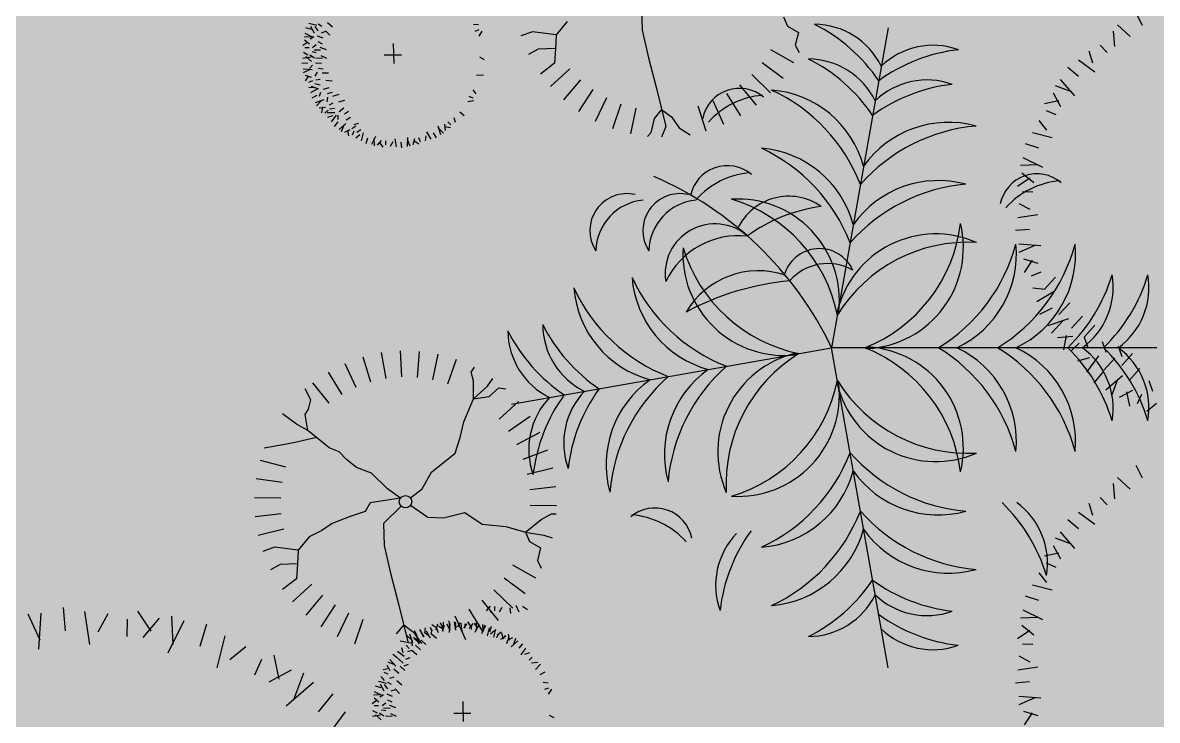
# Model space of a CAD drawing. Header units: millimetres. Extents: x 216896 to 446004, y 63591 to 243769.
# Drawn here: x 309785 to 312055, y 193109 to 194505 of the extents above; entities that cross this region are included whole.
import ezdxf

# ---------------------------------------------------------------- set-up
doc = ezdxf.new("R2010")
doc.units = ezdxf.units.MM
for name, color, linetype, true_color in [('green', 7, 'Continuous', 0x45e718), ('shadov', 7, 'Continuous', 0x2a3c34), ('trees', 7, 'Continuous', 0x547000)]:
    doc.layers.add(name, color=color, linetype=linetype, true_color=true_color)

msp = doc.modelspace()

# ---------------------------------------------------------------- hatches: boundary and pattern name
at = {"layer": 'shadov', "ltscale": 0.1}
h = msp.add_hatch(dxfattribs=at)
h.set_pattern_fill('DOTS', color=256, scale=0.001)
h.paths.add_polyline_path([(301407.1, 217899.8), (312801.2, 225349), (312801.2, 212348), (312876.2, 207772.5), (312801.2, 178300), (309333.4, 178300), (309333.4, 168225), (331284.9, 168225), (319890.8, 160775.8), (297939.4, 160775.8), (297939.4, 170850.8), (301375.7, 173101.6)])

# ---------------------------------------------------------------- linework, layer by layer
at = {"layer": 'green'}
for p, q in [((310362.8, 194491.2), (310351.8, 194494.6)), ((310373.7, 194499.7), (310357.6, 194503.7)), ((310368.8, 194484.2), (310361.4, 194497.6)), ((310376.2, 194488.7), (310370.1, 194497.6)), ((310383.6, 194497.6), (310376.2, 194502)), ((310391, 194487.2), (310382.4, 194484.2)), ((310399.7, 194479.8), (310391, 194488.7)), ((310404.6, 194496.1), (310394.7, 194505)), ((310687, 194502.3), (310697.2, 194501.3)), ((310690.4, 194488.1), (310698.4, 194491.2)), ((310704, 194488.3), (310697.4, 194478.2)), ((311516.5, 194495.1), (311403.5, 193854.4)), ((310345.3, 194459.9), (310355.3, 194466.7)), ((310347.9, 194477), (310362.1, 194477.5)), ((310348.8, 194470.7), (310358.6, 194462.7)), ((310366.2, 194475.2), (310350.1, 194483.2)), ((310367.6, 194476.8), (310360.2, 194472.4)), ((310386.1, 194473.9), (310375, 194478.3)), ((310384.9, 194462), (310376.2, 194466.5)), ((310528.1, 194423.5), (310526.8, 194463.5)), ((310355.7, 194440.4), (310346.6, 194445.3)), ((310358, 194454.9), (310349.4, 194455)), ((310368.6, 194434), (310359.8, 194440.2)), ((310372.5, 194444.9), (310364.1, 194446.5)), ((310372.1, 194460.5), (310365, 194454.7)), ((310381.1, 194449.8), (310367.9, 194450.3)), ((310392.8, 194450.6), (310380.5, 194455.6)), ((310542.9, 194439.8), (310508.3, 194439.8)), ((310355.2, 194424.1), (310343.6, 194423.1)), ((310362, 194436.2), (310345.6, 194433.7)), ((310363.2, 194427.3), (310351.7, 194437.3)), ((310364.6, 194419.9), (310359.1, 194413.2)), ((310383, 194423.4), (310371, 194423.8)), ((310384.8, 194433.5), (310371.6, 194434)), ((310393.7, 194433.6), (310382.5, 194439)), ((310699.3, 194436.4), (310708.4, 194431.6)), ((310364.4, 194410.7), (310346.4, 194411.9)), ((310346.8, 194405.3), (310359.7, 194411.2)), ((310350.1, 194399.9), (310362.1, 194396.2)), ((310351, 194388.5), (310357.6, 194398.6)), ((310374.4, 194406.1), (310369.7, 194398.2)), ((310385.9, 194411.9), (310376.2, 194413.1)), ((310397.2, 194403.9), (310383.9, 194404.3)), ((310707.1, 194399.9), (310692.9, 194399.3)), ((310364.6, 194388.7), (310356.6, 194385.6)), ((310368, 194374.5), (310357.8, 194375.5)), ((310375.4, 194373), (310361.2, 194364.5)), ((310377.4, 194371.8), (310363.1, 194377.2)), ((310380.2, 194380), (310369.8, 194382.8)), ((310380.2, 194391.5), (310371.6, 194390.2)), ((310397.3, 194375), (310385.9, 194371.2)), ((310403.9, 194388.2), (310391.6, 194389.5)), ((310373.7, 194359.3), (310363.5, 194353.9)), ((310387.4, 194350.4), (310370.4, 194344.6)), ((310373.2, 194338.6), (310382.9, 194349.1)), ((310381.2, 194365.3), (310378.4, 194357.2)), ((310395.2, 194355.7), (310393.4, 194346.7)), ((310404, 194365.1), (310394.5, 194362.9)), ((310417.3, 194361.5), (310404.7, 194357.4)), ((310429, 194349), (310417, 194346)), ((310687.6, 194348.9), (310675.7, 194346.4)), ((310677.8, 194358.3), (310685.7, 194354.9)), ((310685.5, 194370.8), (310692, 194362.9)), ((310378.3, 194334.9), (310390.9, 194336.1)), ((310383.5, 194324.8), (310385.8, 194336.7)), ((310396, 194330.2), (310389.8, 194324.2)), ((310405.6, 194344), (310398, 194339.8)), ((310409.6, 194333.2), (310398.8, 194332.3)), ((310427.3, 194334.3), (310417.9, 194326.9)), ((310437, 194327.3), (310428.8, 194322.1)), ((310659.4, 194326.6), (310668.3, 194319.2)), ((310409.7, 194324.5), (310394.4, 194324.8)), ((310404.6, 194318.3), (310394.7, 194315.3)), ((310412, 194319.8), (310402.1, 194306.5)), ((310415.7, 194306.5), (310408.3, 194297.6)), ((310415.5, 194319.8), (310415.6, 194311.1)), ((310431.8, 194303.5), (310418.2, 194291.6)), ((310440.7, 194315.5), (310432.5, 194310.2)), ((310456.5, 194303.5), (310447.8, 194300.5)), ((310635.7, 194306.9), (310641.7, 194300.7)), ((310647.6, 194315.5), (310650.6, 194305.7)), ((310423.1, 194287.2), (310428.1, 194300.5)), ((310429.3, 194285.7), (310440.4, 194291.6)), ((310437.9, 194278.3), (310435.5, 194290.2)), ((310451.8, 194297.7), (310443.6, 194292.4)), ((310447.4, 194288.1), (310444, 194280.2)), ((310459.9, 194280.4), (310451.9, 194273.9)), ((310461.7, 194290.3), (310453.5, 194285)), ((310466.2, 194284.6), (310462.2, 194268.5)), ((310592.9, 194286.3), (310601.4, 194272.1)), ((310606.6, 194284.7), (310612, 194274.4)), ((310615.5, 194298.3), (310621.3, 194281.3)), ((310627.3, 194284.1), (310616.8, 194293.8)), ((310641.1, 194294.4), (310629.2, 194296.7)), ((310631, 194289.3), (310629.8, 194301.8)), ((310474.7, 194273.7), (310471.3, 194262.7)), ((310490.7, 194277.1), (310482.7, 194261)), ((310488.9, 194258.8), (310488.4, 194273)), ((310495.2, 194259.8), (310503.2, 194269.5)), ((310506, 194256.2), (310499.2, 194266.2)), ((310511, 194268.9), (310510.9, 194260.3)), ((310525.5, 194266.6), (310520.6, 194257.5)), ((310529.7, 194272.9), (310532.2, 194256.5)), ((310541.8, 194266.1), (310542.8, 194254.5)), ((310555.2, 194275.3), (310554, 194257.3)), ((310560.6, 194257.7), (310554.7, 194270.6)), ((310566, 194261), (310569.7, 194273.1)), ((310577.4, 194261.9), (310567.3, 194268.5)), ((310577.2, 194275.5), (310580.3, 194267.5)), ((310591.4, 194278.9), (310590.4, 194268.7)), ((310762.8, 193741.4), (311403.5, 193854.4)), ((312054.2, 193854.4), (311403.5, 193854.4)), ((311516.5, 193213.6), (311403.5, 193854.4)), ((311985.4, 193798.5), (311952.5, 193769.8)), ((310713.1, 193327.5), (310721.1, 193337.2)), ((310723.9, 193323.9), (310717.1, 193333.9)), ((310728.9, 193336.6), (310728.7, 193328)), ((310743.4, 193334.3), (310738.5, 193325.2)), ((310759.6, 193333.8), (310760.7, 193322.2)), ((310778.5, 193325.4), (310772.5, 193338.3)), ((310795.2, 193329.6), (310785.1, 193336.2)), ((310620.6, 193304.5), (310626.5, 193291.6)), ((310626, 193286.9), (310627.2, 193304.9)), ((310639.4, 193296.2), (310638.4, 193307.7)), ((310651.5, 193289.3), (310649, 193305.8)), ((310652.4, 193293.4), (310651.3, 193304.9)), ((310655.7, 193295.6), (310660.5, 193304.7)), ((310675.2, 193306), (310682, 193296)), ((310574.6, 193277.6), (310569.2, 193287.8)), ((310588.3, 193275.9), (310579.8, 193290.1)), ((310587.5, 193274.8), (310582.1, 193285)), ((310589.8, 193283.3), (310590.8, 193293.6)), ((310599.9, 193274.8), (310590.1, 193283.7)), ((310601.2, 193273.1), (310592.7, 193287.3)), ((310604, 193286.8), (310600.9, 193294.7)), ((310602.7, 193280.5), (310603.7, 193290.8)), ((310603.8, 193300.4), (310613.9, 193293.7)), ((310615.2, 193301.2), (310611.5, 193289.2)), ((310617, 193284), (310613.8, 193291.9)), ((310616.7, 193297.6), (310626.9, 193290.9)), ((310628.1, 193298.4), (310624.4, 193286.4)), ((310633.5, 193301.8), (310639.4, 193288.8)), ((310638.9, 193284.1), (310640.1, 193302.1)), ((310664.4, 193286.6), (310662, 193303)), ((310668.6, 193292.8), (310673.5, 193301.9)), ((310670.1, 193293.4), (310670.3, 193301.9)), ((310686, 193302.5), (310678, 193292.7)), ((310683.1, 193290.6), (310683.3, 193299.1)), ((310688.1, 193303.2), (310694.9, 193293.2)), ((310690.5, 193285.1), (310698.5, 193301.2)), ((310698.9, 193299.7), (310690.9, 193290)), ((310692.2, 193303.5), (310692.8, 193289.3)), ((310703.4, 193282.3), (310711.4, 193298.5)), ((310705.2, 193300.7), (310705.7, 193286.5)), ((310706.5, 193288.5), (310709.9, 193299.5)), ((310715, 193277.6), (310719, 193293.7)), ((310719.4, 193285.7), (310722.8, 193296.8)), ((310721.3, 193281.8), (310729.2, 193288.3)), ((310727.9, 193274.8), (310731.9, 193290.9)), ((310733.8, 193274.2), (310737.2, 193282)), ((310734.2, 193279), (310742.2, 193285.5)), ((310743.2, 193283.9), (310745.7, 193272.1)), ((310540, 193267.8), (310551.9, 193265.6)), ((310553, 193265), (310564.9, 193262.8)), ((310553.9, 193278.1), (310564.4, 193268.4)), ((310565.7, 193263.9), (310559.9, 193281)), ((310563.1, 193270.2), (310564.4, 193257.7)), ((310566.9, 193275.3), (310577.3, 193265.7)), ((310579, 193263), (310569.1, 193271.9)), ((310578.6, 193261.1), (310572.9, 193278.2)), ((310591.9, 193260.2), (310582, 193269.1)), ((310612.9, 193272.1), (310603, 193280.9)), ((310751.9, 193276.5), (310740.8, 193270.6)), ((310746.7, 193271.4), (310750.2, 193279.2)), ((310758, 193275), (310753.1, 193261.7)), ((310764.8, 193273.7), (310753.7, 193267.8)), ((310756.2, 193281.1), (310758.6, 193269.3)), ((310762.4, 193256), (310775.9, 193267.8)), ((310771, 193272.3), (310766.1, 193258.9)), ((310778.4, 193253), (310785.8, 193261.9)), ((310534.7, 193232.8), (310525.8, 193240.2)), ((310548, 193236.5), (310534.7, 193246.4)), ((310546.5, 193243.9), (310543.6, 193253.8)), ((310558.4, 193252.6), (310552.5, 193258.7)), ((310563.5, 193248.4), (310554.9, 193245.4)), ((310573.4, 193239.5), (310563.5, 193248.4)), ((310580.8, 193249.8), (310570.9, 193258.7)), ((310782.1, 193239.7), (310792, 193253)), ((310789.5, 193241.1), (310799.4, 193244.1)), ((310513.9, 193219.2), (310519.9, 193208.1)), ((310515.4, 193225.4), (310528.8, 193220.5)), ((310531.7, 193216.8), (310519.9, 193230.3)), ((310546.2, 193223.2), (310536.4, 193232.1)), ((310549.9, 193208.4), (310540.1, 193217.2)), ((310556.1, 193220.2), (310547.5, 193217.2)), ((310559.8, 193233.5), (310551.2, 193230.6)), ((310798.2, 193229.3), (310804.3, 193235.2)), ((310815.8, 193224.5), (310803.2, 193223.3)), ((310820.9, 193220.8), (310811.2, 193210.4)), ((310508.7, 193188.6), (310502.1, 193196.6)), ((310506.5, 193210.6), (310518.4, 193213.1)), ((310516.3, 193201.1), (310508.5, 193204.6)), ((310527.7, 193195), (310519.1, 193192.1)), ((310537.6, 193202.4), (310527.7, 193211.3)), ((310820.4, 193200.2), (310830.6, 193205.6)), ((310502, 193173.8), (310490.9, 193177.2)), ((310512.9, 193182.3), (310496.8, 193186.3)), ((310508, 193166.9), (310500.6, 193180.2)), ((310515.4, 193171.3), (310509.2, 193180.2)), ((310522.8, 193180.2), (310515.4, 193184.6)), ((310530.2, 193169.8), (310521.5, 193166.9)), ((310538.8, 193162.4), (310530.2, 193171.3)), ((310543.8, 193178.7), (310533.9, 193187.6)), ((310826.1, 193185), (310836.4, 193183.9)), ((310829.6, 193170.7), (310837.5, 193173.8)), ((310843.2, 193170.9), (310836.5, 193160.8)), ((310484.5, 193142.5), (310494.5, 193149.3)), ((310487, 193159.6), (310501.2, 193160.1)), ((310488, 193153.3), (310497.7, 193145.3)), ((310505.4, 193157.8), (310489.2, 193165.9)), ((310506.7, 193159.5), (310499.3, 193155)), ((310525.2, 193156.5), (310514.1, 193160.9)), ((310524, 193144.6), (310515.4, 193149.1)), ((310667.2, 193106.1), (310666, 193146.1)), ((310494.8, 193123), (310485.7, 193127.9)), ((310497.1, 193137.5), (310488.5, 193137.7)), ((310507.8, 193116.6), (310498.9, 193122.8)), ((310511.7, 193127.5), (310503.2, 193129.1)), ((310511.3, 193143.1), (310504.2, 193137.4)), ((310520.3, 193132.5), (310507, 193132.9)), ((310531.9, 193133.3), (310519.6, 193138.3)), ((310501.1, 193118.8), (310484.7, 193116.4)), ((310502.3, 193109.9), (310490.8, 193119.9)), ((310524, 193116.2), (310510.7, 193116.6)), ((310532.9, 193116.3), (310521.7, 193121.7)), ((310682, 193122.4), (310647.5, 193122.4)), ((310838.4, 193119.1), (310847.5, 193114.2))]:
    msp.add_line(p, q, dxfattribs=at)
for centre, radius, start, end in [((311217.8, 194199.6), 338, 34.0763, 63.3794), ((311368.3, 194351.6), 150.2, 26.29, 89.6243), ((311696.1, 194115.2), 338, 96.6207, 125.9237), ((311606.7, 194309.6), 150.2, 70.3757, 133.7101), ((311356.1, 194282.2), 150.2, 26.29, 89.6243), ((311205.6, 194130.2), 338, 34.0763, 63.3794), ((311219, 194298.8), 74.9, 49.742, 168.7476), ((311683.9, 194045.9), 338, 96.6207, 125.9237), ((311594.5, 194240.2), 150.2, 70.3757, 133.7101), ((311278.3, 194197.5), 162.8, 94.618, 138.2107), ((311266.9, 194162.9), 208, 15.2489, 85.3937), ((311136.4, 194054.2), 348.7, 21.3712, 65.0366), ((311637.4, 194097.6), 208, 74.6063, 144.7511), ((311722.8, 193950.8), 348.7, 94.9635, 138.6288), ((311115.9, 193937.6), 348.7, 21.3712, 65.0366), ((311246.3, 194046.4), 208, 15.2489, 85.3937), ((311194.6, 194143.9), 74.9, 49.742, 168.7476), ((310769, 193552), 702.9, 25.4772, 66.6585), ((311253.8, 194042.5), 162.8, 94.618, 138.2107), ((311702.3, 193834.2), 348.7, 94.9635, 138.6288), ((311616.9, 193981), 208, 74.6063, 144.7511), ((310994, 194088.7), 74.2, 77.0578, 212.8533), ((311035.8, 194046), 104.2, 95.1845, 178.654), ((311100, 194088.7), 74.2, 77.0578, 212.8533), ((311141.8, 194046), 104.2, 95.1845, 178.654), ((311216.2, 193949.2), 202.8, 353.426, 93.6346), ((311114.7, 193857.9), 306.8, 11.6665, 73.1878), ((311317.9, 194044.6), 113.1, 54.9866, 154.4034), ((311425.7, 193814.7), 325.3, 97.5759, 125.8942), ((311170, 194002.7), 99.6, 48.8744, 188.9763), ((311356.8, 194139.5), 306.8, 291.6665, 353.1878), ((311464.4, 194055.3), 202.8, 273.426, 13.6346), ((311217.8, 193916.1), 162.6, 83.7537, 154.0971), ((311611.9, 193879.4), 202.8, 66.3654, 166.5741), ((311308.7, 194041.7), 202.8, 176.3654, 276.5741), ((311400, 194143.2), 306.8, 196.8122, 258.3336), ((311676.2, 193758.9), 306.8, 86.8122, 148.3336), ((311435.5, 194152.1), 348.7, 301.3712, 345.0366), ((311565.3, 194042.5), 208, 295.2489, 5.3937), ((311553.9, 194152.1), 348.7, 301.3712, 345.0366), ((311683.7, 194042.5), 208, 295.2489, 5.3937), ((311379.1, 193979.6), 73.2, 24.2258, 165.1279), ((311257.2, 193840), 168.5, 71.4477, 149.3673), ((311395.8, 193921.4), 101.5, 60.4398, 138.6694), ((311320.3, 194142), 348.7, 204.9635, 248.6288), ((311211.5, 194011.6), 208, 184.6063, 254.7511), ((311371.4, 193441.2), 549.6, 95.4008, 118.1391), ((311640.8, 194097.2), 338, 314.0763, 343.3794), ((311816.6, 193975.4), 150.2, 306.29, 9.6243), ((311712.5, 194097.2), 338, 314.0763, 343.3794), ((311888.3, 193975.4), 150.2, 306.29, 9.6243), ((311095, 193991), 208, 184.6063, 254.7511), ((311203.7, 194121.5), 348.7, 204.9635, 248.6288), ((310975.6, 193901.8), 150.2, 180.3757, 243.7101), ((311127.7, 194052.3), 338, 206.6207, 235.9237), ((311057.8, 194040), 338, 206.6207, 235.9237), ((310905.8, 193889.5), 150.2, 180.3757, 243.7101), ((311356.8, 193569.3), 306.8, 6.8122, 68.3336), ((311464.4, 193653.5), 202.8, 346.3654, 86.5741), ((311435.5, 193556.7), 348.7, 14.9635, 58.6288), ((311565.3, 193666.3), 208, 354.6063, 64.7511), ((311553.9, 193556.7), 348.7, 14.9635, 58.6288), ((311683.7, 193666.3), 208, 354.6063, 64.7511), ((311640.8, 193611.5), 338, 16.6207, 45.9237), ((311816.6, 193733.3), 150.2, 350.3757, 53.7101), ((311712.5, 193611.5), 338, 16.6207, 45.9237), ((311888.3, 193733.3), 150.2, 350.3757, 53.7101), ((311378.5, 193646), 202.8, 103.426, 203.6346), ((311499, 193581.7), 306.8, 121.6665, 183.1878), ((311276.9, 193641), 208, 125.2489, 195.3937), ((311423.7, 193555.6), 348.7, 131.3712, 175.0366), ((311160.3, 193620.5), 208, 125.2489, 195.3937), ((311307.1, 193535.1), 348.7, 131.3712, 175.0366), ((311114.7, 193850.8), 306.8, 286.8122, 348.3336), ((311216.2, 193759.6), 202.8, 266.3654, 6.5741), ((311611.9, 193829.3), 202.8, 193.426, 293.6346), ((311676.2, 193949.9), 306.8, 211.6665, 273.1878), ((311142.2, 193561.7), 338, 144.0763, 173.3794), ((311017.7, 193663.4), 150.2, 136.29, 199.6243), ((311212, 193574), 338, 144.0763, 173.3794), ((310947.8, 193651.1), 150.2, 136.29, 199.6243), ((311115.9, 193771.2), 348.7, 294.9635, 338.6288), ((311702.3, 193874.6), 348.7, 221.3712, 265.0366), ((311246.3, 193662.4), 208, 274.6063, 344.7511), ((311616.9, 193727.7), 208, 215.2489, 285.3937), ((311050.1, 193458.8), 74.9, 11.2525, 130.258), ((311509.4, 193301.6), 338, 16.6207, 45.9237), ((311685.2, 193423.4), 150.2, 350.3757, 53.7101), ((310990.9, 193357.5), 162.8, 41.7894, 85.382), ((311136.4, 193654.6), 348.7, 294.9635, 338.6288), ((311722.8, 193758), 348.7, 221.3712, 265.0366), ((311516, 193289.5), 338, 144.0763, 173.3794), ((311266.9, 193545.8), 208, 274.6063, 344.7511), ((311637.4, 193611.2), 208, 215.2489, 285.3937), ((311321.7, 193378.9), 150.2, 136.29, 199.6243), ((311205.6, 193578.5), 338, 296.6207, 325.9237), ((311683.9, 193662.9), 338, 234.0763, 263.3794), ((311356.1, 193426.5), 150.2, 270.3757, 333.7101), ((311594.5, 193468.5), 150.2, 226.29, 289.6243), ((311695.9, 193594.5), 338, 234.0763, 263.3794), ((311606.5, 193400.2), 150.2, 226.29, 289.6243)]:
    msp.add_arc(centre, radius, start, end, dxfattribs=at)
at = {"layer": 'trees'}
for p, q in [((311022.9, 194534.2), (311024.5, 194490.1)), ((310874.5, 194507.4), (310852.4, 194480.6)), ((311307.2, 194516.9), (311315.1, 194497.9)), ((312025.7, 194499.2), (312012.6, 194524.1)), ((310805, 194486.9), (310781.6, 194478.5)), ((310852.4, 194480.6), (310805, 194486.9)), ((311024.5, 194490.1), (311037.2, 194434.8)), ((311315.1, 194497.9), (311337.2, 194485.3)), ((311337.2, 194485.3), (311330.9, 194460.1)), ((311966.6, 194488), (311969.5, 194457.6)), ((311975.6, 194500.5), (312000.9, 194477.1)), ((310852.4, 194480.6), (310850.8, 194453.7)), ((310816.1, 194452.2), (310797.2, 194441.6)), ((310850.8, 194453.7), (310816.1, 194452.2)), ((310850.8, 194453.7), (310849.2, 194423.8)), ((311327.6, 194425), (311282, 194450.9)), ((311330.9, 194460.1), (311338.4, 194445.1)), ((311926.3, 194424.3), (311919.1, 194448.3)), ((311955, 194445.3), (311940.6, 194460.2)), ((310849.2, 194423.8), (310821, 194402.3)), ((311037.2, 194434.8), (311053, 194373.2)), ((311306.4, 194393.6), (311264.4, 194424.9)), ((311929.9, 194406.3), (311897.5, 194430.3)), ((310841, 194377.2), (310879.7, 194412.6)), ((311281.4, 194365), (311243.7, 194401.4)), ((311897.5, 194397.3), (311875.9, 194415.3)), ((310868, 194350.4), (310901.9, 194390.4)), ((310898, 194327.3), (310926.7, 194371.2)), ((311053, 194373.2), (311071.9, 194297.5)), ((311253.1, 194339.8), (311220.2, 194380.6)), ((311850.7, 194379.3), (311883.1, 194367.3)), ((311890.3, 194358.4), (311861.5, 194391.3)), ((310930.8, 194308.1), (310953.7, 194355.3)), ((311188, 194301), (311166.3, 194348.7)), ((311221.8, 194318.3), (311194.2, 194363)), ((311829.2, 194343.4), (311857.9, 194349.4)), ((311847.1, 194364.4), (311861.5, 194337.4)), ((310965.7, 194293.2), (310982.5, 194342.8)), ((311002.1, 194282.7), (311012.6, 194334.1)), ((311063.4, 194331.3), (311048.2, 194313.3)), ((311063.4, 194331.3), (311083, 194316.4)), ((311152.4, 194288), (311136.8, 194338.1)), ((311852.9, 194320.4), (311833.8, 194328.7)), ((311048.2, 194313.3), (311041.9, 194284.8)), ((311083, 194316.4), (311098.8, 194294.3)), ((311834.3, 194290), (311818.5, 194309.4)), ((311041.9, 194284.8), (311035.1, 194277.4)), ((311071.9, 194297.5), (311063, 194275.7)), ((311098.8, 194294.3), (311120.7, 194280.5)), ((311844.5, 194274.8), (311805.4, 194284.5)), ((311818, 194254.1), (311791.2, 194262.4)), ((311781.7, 194219.6), (311816.2, 194220.9)), ((311826.3, 194215.4), (311787.1, 194234.8)), ((311775.6, 194178.1), (311799.9, 194194.7)), ((311784.2, 194204.4), (311807.8, 194185)), ((311806.3, 194166), (311785.5, 194166.4)), ((311800.7, 194130.8), (311778.7, 194142.7)), ((311816, 194120.6), (311776.2, 194114.7)), ((311799.5, 194091.4), (311771.5, 194088.8)), ((311821.9, 194058.7), (311778.3, 194061.7)), ((311779.1, 194045.6), (311810.5, 194060)), ((311787.2, 194032.5), (311816.4, 194023.6)), ((311789.3, 194004.9), (311805.4, 194029.5)), ((311822.3, 194005.4), (311802.9, 193997.9)), ((311851.2, 193995.6), (311829.6, 193971.6)), ((311830.7, 193970.8), (311805.8, 193973.4)), ((311848.6, 193967.3), (311814.1, 193946.5)), ((311880, 193944.6), (311858.4, 193920.7)), ((311844.6, 193933.9), (311819.7, 193920.9)), ((311905.2, 193917.7), (311883.6, 193893.7)), ((311877.8, 193912.4), (311836.3, 193898.4)), ((311843.3, 193883.9), (311866.7, 193909.2)), ((311930.3, 193899.7), (311908.7, 193875.7)), ((311855.8, 193874.8), (311886.2, 193877.8)), ((311868.3, 193850.2), (311873.7, 193879)), ((311908.7, 193875.7), (311915.9, 193854.7)), ((311898.5, 193863.3), (311883.6, 193848.9)), ((311944.7, 193866.7), (311951.9, 193845.7)), ((311977.1, 193857.7), (311984.3, 193836.8)), ((310465.5, 193836.1), (310481, 193786)), ((310502.5, 193844.6), (310511.6, 193792.9)), ((310540.2, 193848.3), (310542.9, 193795.9)), ((310578.2, 193847.2), (310574.2, 193794.9)), ((310615.7, 193841.4), (310605.2, 193790)), ((310652.2, 193831), (310635.3, 193781.3)), ((311919.5, 193834.5), (311895.5, 193827.3)), ((311937.5, 193838.1), (311913.5, 193805.7)), ((311969.9, 193833.8), (311948.3, 193809.8)), ((312005.8, 193842.7), (311984.3, 193818.8)), ((310396.1, 193805.8), (310423.6, 193761.1)), ((310429.8, 193823.1), (310451.5, 193775.4)), ((310682.2, 193805.7), (310688.7, 193815.2)), ((310686.9, 193788.3), (310682.2, 193805.7)), ((311946.5, 193805.7), (311928.5, 193784.2)), ((312020.2, 193812.8), (311998.7, 193788.8)), ((310364.7, 193784.3), (310397.7, 193743.5)), ((310686.9, 193752), (310686.9, 193788.3)), ((310715.3, 193777.3), (310725.4, 193792.9)), ((311964.5, 193759), (311976.5, 193791.3)), ((312038.2, 193788.8), (312045.4, 193767.8)), ((310361.6, 193750.4), (310350, 193772.1)), ((310686.9, 193752), (310715.3, 193777.3)), ((310718.5, 193756.8), (310737.4, 193774.1)), ((310737.4, 193774.1), (310751.8, 193772)), ((311979.4, 193755.4), (312006.4, 193769.8)), ((312000.4, 193737.4), (311994.4, 193766.2)), ((312023.4, 193761.1), (312015.1, 193742.1)), ((310356.8, 193731.5), (310361.6, 193750.4)), ((310667.9, 193706.2), (310686.9, 193752)), ((310686.9, 193752), (310718.5, 193756.8)), ((310776.8, 193747), (310738.1, 193711.5)), ((312053.8, 193742.6), (312034.4, 193726.7)), ((310333.1, 193701.5), (310305, 193721.9)), ((310350.5, 193720.5), (310356.8, 193731.5)), ((310355.2, 193688.9), (310350.5, 193720.5)), ((310800.2, 193717.1), (310757.3, 193686.8)), ((310355.2, 193688.9), (310333.1, 193701.5)), ((310660, 193674.7), (310667.9, 193706.2)), ((310372.6, 193674.7), (310333.1, 193665.2)), ((310372.6, 193674.7), (310355.2, 193688.9)), ((310397.9, 193654.2), (310372.6, 193674.7)), ((310650.6, 193643.1), (310660, 193674.7)), ((310819.6, 193684.5), (310773.3, 193659.8)), ((310309.4, 193660.5), (310268.4, 193653.6)), ((310333.1, 193665.2), (310309.4, 193660.5)), ((310418.4, 193646.3), (310397.9, 193654.2)), ((310432.6, 193630.5), (310418.4, 193646.3)), ((310834.8, 193649.7), (310785.8, 193631)), ((310260.3, 193629.5), (310311, 193615.8)), ((310453.2, 193614.7), (310432.6, 193630.5)), ((310603.2, 193605.2), (310650.6, 193643.1)), ((310483.2, 193603.6), (310453.2, 193614.7)), ((310514.8, 193572.1), (310483.2, 193603.6)), ((310584.2, 193572.1), (310603.2, 193605.2)), ((310845.5, 193613.3), (310794.6, 193600.9)), ((312025.7, 193593.6), (312012.6, 193618.5)), ((310252.2, 193592.4), (310304.2, 193585.2)), ((311966.6, 193582.5), (311969.5, 193552)), ((311975.6, 193594.9), (312000.9, 193571.5)), ((310248.8, 193554.6), (310301.2, 193553.9)), ((310540.8, 193553.5), (310514.8, 193572.1)), ((310560.7, 193553.9), (310584.2, 193572.1)), ((310851.6, 193575.8), (310799.5, 193569.9)), ((311955, 193539.7), (311940.6, 193554.6)), ((310480, 193543.7), (310470.5, 193526.3)), ((310540.8, 193553.5), (310480, 193543.7)), ((310542, 193537.5), (310506.9, 193502.6)), ((310561.1, 193539.1), (310595.3, 193515.3)), ((310853, 193537.9), (310800.5, 193538.6)), ((311926.3, 193518.7), (311919.1, 193542.7)), ((310250.1, 193516.7), (310302.2, 193522.6)), ((310440.5, 193516.8), (310404.2, 193502.6)), ((310470.5, 193526.3), (310440.5, 193516.8)), ((310595.3, 193515.3), (310626.9, 193513.7)), ((310626.9, 193513.7), (310669.5, 193524.7)), ((310669.5, 193524.7), (310704.3, 193501)), ((310791.1, 193485.3), (310822.7, 193510.5)), ((310822.7, 193510.5), (310843.2, 193521.6)), ((310843.2, 193521.6), (310852.1, 193522.2)), ((311897.5, 193491.7), (311875.9, 193509.7)), ((311929.9, 193500.7), (311897.5, 193524.7)), ((310256.2, 193479.2), (310307.2, 193491.6)), ((310383.7, 193488.4), (310358.4, 193475.8)), ((310404.2, 193502.6), (310383.7, 193488.4)), ((310506.9, 193502.6), (310508.4, 193458.4)), ((310704.3, 193501), (310751.6, 193496.3)), ((310751.6, 193496.3), (310791.1, 193485.3)), ((310358.4, 193475.8), (310336.3, 193449)), ((310791.1, 193485.3), (310799, 193466.3)), ((310791.1, 193485.3), (310827.5, 193478.9)), ((310799, 193466.3), (310821.1, 193453.7)), ((310827.5, 193478.9), (310844.2, 193473.6)), ((311850.7, 193473.7), (311883.1, 193461.8)), ((311890.3, 193452.8), (311861.5, 193485.7)), ((310288.9, 193455.3), (310265.5, 193446.8)), ((310336.3, 193449), (310288.9, 193455.3)), ((310336.3, 193449), (310334.7, 193422.1)), ((310508.4, 193458.4), (310521.1, 193403.2)), ((310821.1, 193453.7), (310814.8, 193428.4)), ((311829.2, 193437.8), (311857.9, 193443.8)), ((311847.1, 193458.8), (311861.5, 193431.8)), ((310300, 193420.5), (310281.1, 193410)), ((310334.7, 193422.1), (310300, 193420.5)), ((310334.7, 193422.1), (310333.1, 193392.1)), ((310811.6, 193393.4), (310765.9, 193419.3)), ((310814.8, 193428.4), (310822.3, 193413.4)), ((311852.9, 193414.8), (311833.8, 193423.1)), ((310521.1, 193403.2), (310536.9, 193341.6)), ((311834.3, 193384.4), (311818.5, 193403.8)), ((310333.1, 193392.1), (310304.9, 193370.6)), ((310324.9, 193345.5), (310363.6, 193381)), ((310790.3, 193361.9), (310748.3, 193393.3)), ((311844.5, 193369.2), (311805.4, 193379)), ((310351.9, 193318.8), (310385.8, 193358.8)), ((310765.4, 193333.4), (310727.6, 193369.8)), ((311818, 193348.5), (311791.2, 193356.9)), ((309871, 193287.9), (309866.8, 193334.1)), ((310014.4, 193327.4), (310041.7, 193287.3)), ((310381.9, 193295.7), (310410.6, 193339.6)), ((310536.9, 193341.6), (310555.8, 193265.9)), ((310705.7, 193286.7), (310678.1, 193331.4)), ((310737, 193308.2), (310704.1, 193349)), ((311826.3, 193309.8), (311787.1, 193329.2)), ((309795.4, 193321.5), (309819.2, 193269.7)), ((309817.1, 193250.8), (309822, 193322.9)), ((309919.4, 193260.6), (309909.6, 193326.4)), ((309936.2, 193285.8), (309955.8, 193322.2)), ((309994.3, 193276.7), (309995, 193311)), ((310057.8, 193313.2), (310025.7, 193274.2)), ((310075.9, 193243.5), (310108, 193308.3)), ((310082.9, 193317.2), (310085.1, 193260.2)), ((310414.7, 193276.5), (310437.6, 193323.6)), ((310449.6, 193261.5), (310466.4, 193311.2)), ((310671.9, 193269.4), (310650.2, 193317.1)), ((311781.7, 193314), (311816.2, 193315.3)), ((310139.9, 193257.2), (310153.7, 193301.5)), ((310547.4, 193299.7), (310532.1, 193281.6)), ((310547.4, 193299.7), (310566.9, 193284.8)), ((310566.9, 193284.8), (310582.7, 193262.7)), ((311775.6, 193272.5), (311799.9, 193289.1)), ((311784.2, 193298.8), (311807.8, 193279.4)), ((310174.1, 193213.5), (310190.3, 193278)), ((311806.3, 193260.4), (311785.5, 193260.8)), ((310199.3, 193230.3), (310231.3, 193256.5)), ((310287.5, 193238.8), (310297.4, 193191.3)), ((311800.7, 193225.2), (311778.7, 193237.1)), ((310249.5, 193199.7), (310263.3, 193231.1)), ((311816, 193215), (311776.2, 193209.1)), ((310322.1, 193209.1), (310277.6, 193185.3)), ((310346.9, 193203.2), (310327.1, 193149.7)), ((310312.2, 193137.8), (310366.7, 193185.3)), ((311799.5, 193185.8), (311771.5, 193183.2)), ((310376.6, 193125.9), (310406.3, 193161.6)), ((311821.9, 193153.1), (311778.3, 193156.1)), ((311779.1, 193140), (311810.5, 193154.4)), ((310391.5, 193072.4), (310431.1, 193125.9)), ((311787.2, 193126.9), (311816.4, 193118)), ((311789.3, 193099.3), (311805.4, 193123.9))]:
    msp.add_line(p, q, dxfattribs=at)
msp.add_circle((310550.9, 193546.2), 12.4, dxfattribs=at)
for centre, radius, start, end in [((311814.4, 194127.6), 74.9, 49.742, 168.7476), ((311873.6, 194026.2), 162.8, 94.618, 138.2107)]:
    msp.add_arc(centre, radius, start, end, dxfattribs=at)

doc.saveas('drawing.dxf')
